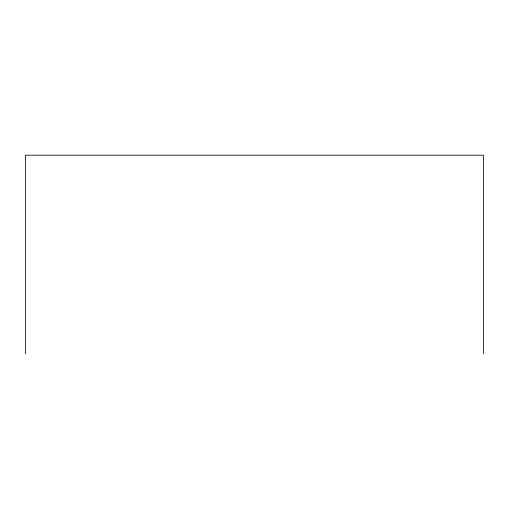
<?xml version="1.0" encoding="UTF-8"?>
<svg xmlns="http://www.w3.org/2000/svg" width="509" height="509" viewBox="0 0 509 509"><rect width="100%" height="100%" fill="white"/><g stroke="black" fill="none" stroke-linecap="round" stroke-linejoin="round"><path stroke-width="0.76" d="M483.55 353.793L483.55 155.207L25.45 155.207L25.45 353.793"/></g></svg>
